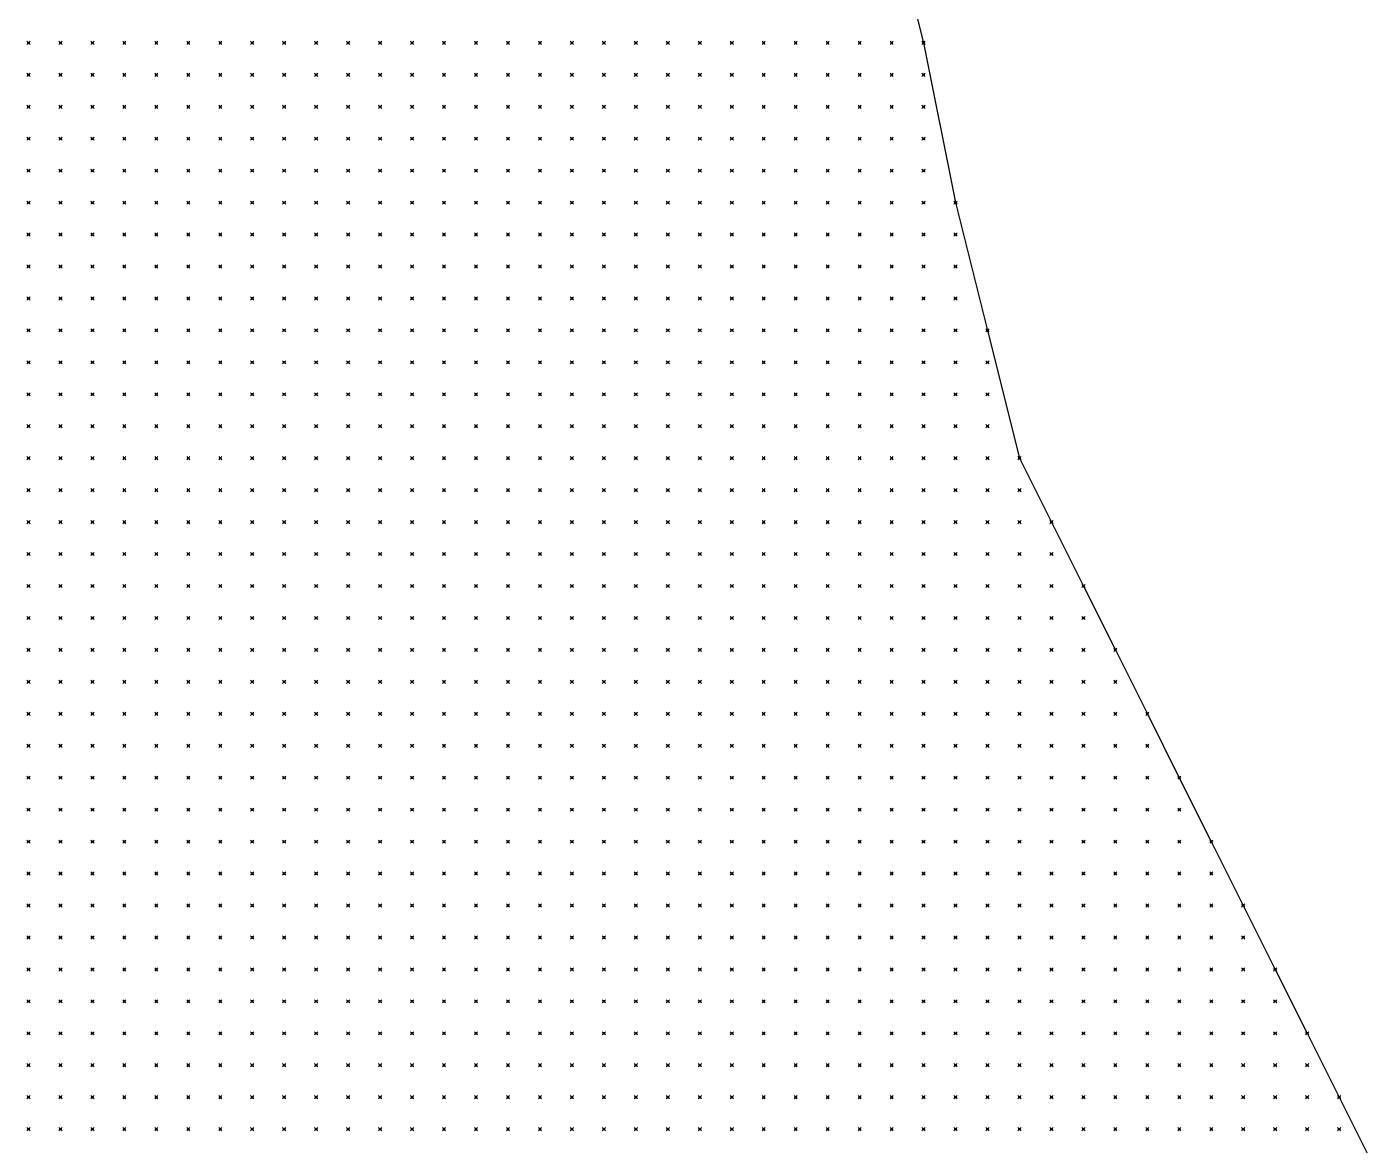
# Model space of a CAD drawing. Header units: metres. Extents: x 441556 to 446409, y 432338 to 461058.
# Drawn here: x 443196.2 to 443322.3, y 446982.5 to 447087.5 of the extents above; entities that cross this region are included whole.
import ezdxf

# ---------------------------------------------------------------- set-up
doc = ezdxf.new("R2010")
doc.units = ezdxf.units.M
doc.header["$MEASUREMENT"] = 0
doc.header["$PDMODE"] = 35
doc.header["$PDSIZE"] = 0.15
doc.layers.add('DTM-INT_YP', color=121, linetype='Continuous')
doc.layers.add('DTM-NOK-RevN_POINTS', color=91, linetype='Continuous')

msp = doc.modelspace()

# ---------------------------------------------------------------- linework, layer by layer
at = {"layer": 'DTM-INT_YP'}
msp.add_polyline3d([(443256.338, 447196.975, 348.081), (443259.338, 447181.978, 347.934), (443262.337, 447169.98, 347.726), (443265.336, 447154.984, 347.835), (443268.336, 447139.987, 347.661), (443271.335, 447127.989, 347.432), (443274.334, 447112.992, 347.406), (443277.334, 447097.996, 347.716), (443280.333, 447085.998, 347.618), (443283.333, 447071.001, 347.389), (443286.332, 447059.004, 347.803), (443289.331, 447047.007, 348.068), (443292.331, 447041.008, 347.734), (443295.33, 447035.009, 347.529), (443298.329, 447029.01, 347.676), (443301.329, 447023.012, 347.57), (443304.328, 447017.013, 347.7), (443307.327, 447011.014, 347.6), (443310.327, 447005.016, 347.61), (443313.326, 446999.017, 347.474), (443316.325, 446993.018, 347.798), (443319.325, 446987.019, 347.95), (443322.324, 446981.021, 348.164)], dxfattribs=at)
at = {"layer": 'DTM-NOK-RevN_POINTS'}
for p in [(443196.351, 447085.998, 349.72), (443199.35, 447085.998, 347.862), (443202.35, 447085.998, 346.206), (443205.349, 447085.998, 344.159), (443208.349, 447085.998, 343.608), (443211.348, 447085.998, 344.128), (443214.347, 447085.998, 343.761), (443217.347, 447085.998, 343.175), (443220.346, 447085.998, 343.582), (443223.345, 447085.998, 344.245), (443226.345, 447085.998, 344.149), (443229.344, 447085.998, 343.97), (443232.343, 447085.998, 343.75), (443235.343, 447085.998, 343.913), (443238.342, 447085.998, 344.608), (443241.341, 447085.998, 346.478), (443244.341, 447085.998, 347.722), (443247.34, 447085.998, 347.793), (443250.34, 447085.998, 347.808), (443253.339, 447085.998, 347.761), (443256.338, 447085.998, 347.847), (443259.338, 447085.998, 347.792), (443262.337, 447085.998, 347.876), (443265.336, 447085.998, 347.822), (443268.336, 447085.998, 347.927), (443271.335, 447085.998, 348.288), (443274.334, 447085.998, 348.181), (443277.334, 447085.998, 348.065), (443280.333, 447085.998, 347.618), (443196.351, 447082.999, 349.812), (443199.35, 447082.999, 348.354), (443202.35, 447082.999, 346.378), (443205.349, 447082.999, 344.811), (443208.349, 447082.999, 344.224), (443211.348, 447082.999, 344.129), (443214.347, 447082.999, 343.889), (443217.347, 447082.999, 343.576), (443220.346, 447082.999, 343.841), (443223.345, 447082.999, 344.054), (443226.345, 447082.999, 344.211), (443229.344, 447082.999, 344.152), (443232.343, 447082.999, 344.16), (443235.343, 447082.999, 344.176), (443238.342, 447082.999, 345.688), (443241.341, 447082.999, 347.356), (443244.341, 447082.999, 347.72), (443247.34, 447082.999, 347.888), (443250.34, 447082.999, 347.968), (443253.339, 447082.999, 347.887), (443256.338, 447082.999, 347.903), (443259.338, 447082.999, 347.964), (443262.337, 447082.999, 347.98), (443265.336, 447082.999, 347.862), (443268.336, 447082.999, 347.771), (443271.335, 447082.999, 348.268), (443274.334, 447082.999, 348.188), (443277.334, 447082.999, 348.133), (443280.333, 447082.999, 347.583), (443196.351, 447080, 350.919), (443199.35, 447080, 348.962), (443202.35, 447080, 347.086), (443205.349, 447080, 345.595), (443208.349, 447080, 344.211), (443211.348, 447080, 344.13), (443214.347, 447080, 344.242), (443217.347, 447080, 344), (443220.346, 447080, 343.888), (443223.345, 447080, 344.006), (443226.345, 447080, 344.22), (443229.344, 447080, 344.319), (443232.343, 447080, 344.19), (443235.343, 447080, 344.517), (443238.342, 447080, 346.017), (443241.341, 447080, 347.274), (443244.341, 447080, 347.706), (443247.34, 447080, 347.863), (443250.34, 447080, 347.98), (443253.339, 447080, 347.882), (443256.338, 447080, 348.001), (443259.338, 447080, 347.954), (443262.337, 447080, 348.045), (443265.336, 447080, 348.076), (443268.336, 447080, 348.226), (443271.335, 447080, 348.246), (443274.334, 447080, 348.213), (443277.334, 447080, 348.137), (443280.333, 447080, 347.814), (443196.351, 447077, 351.592), (443199.35, 447077, 349.883), (443202.35, 447077, 347.897), (443205.349, 447077, 346.358), (443208.349, 447077, 344.845), (443211.348, 447077, 344.205), (443214.347, 447077, 344.288), (443217.347, 447077, 344.201), (443220.346, 447077, 344.247), (443223.345, 447077, 344.279), (443226.345, 447077, 344.283), (443229.344, 447077, 344.324), (443232.343, 447077, 344.413), (443235.343, 447077, 345.28), (443238.342, 447077, 346.472), (443241.341, 447077, 347.268), (443244.341, 447077, 348.305), (443247.34, 447077, 348.061), (443250.34, 447077, 347.931), (443253.339, 447077, 347.977), (443256.338, 447077, 348.004), (443259.338, 447077, 348.013), (443262.337, 447077, 347.988), (443265.336, 447077, 348.298), (443268.336, 447077, 348.244), (443271.335, 447077, 348.113), (443274.334, 447077, 348.185), (443277.334, 447077, 348.168), (443280.333, 447077, 348.008), (443196.351, 447074.001, 352.037), (443199.35, 447074.001, 350.208), (443202.35, 447074.001, 348.382), (443205.349, 447074.001, 346.809), (443208.349, 447074.001, 345.466), (443211.348, 447074.001, 345.135), (443214.347, 447074.001, 344.901), (443217.347, 447074.001, 344.484), (443220.346, 447074.001, 344.185), (443223.345, 447074.001, 343.993), (443226.345, 447074.001, 344.034), (443229.344, 447074.001, 344.368), (443232.343, 447074.001, 345.183), (443235.343, 447074.001, 345.954), (443238.342, 447074.001, 346.663), (443241.341, 447074.001, 347.217), (443244.341, 447074.001, 347.918), (443247.34, 447074.001, 348.351), (443250.34, 447074.001, 348.32), (443253.339, 447074.001, 348.242), (443256.338, 447074.001, 348.079), (443259.338, 447074.001, 348.048), (443262.337, 447074.001, 348.102), (443265.336, 447074.001, 348.116), (443268.336, 447074.001, 348.114), (443271.335, 447074.001, 347.871), (443274.334, 447074.001, 348.254), (443277.334, 447074.001, 348.196), (443280.333, 447074.001, 348.104), (443196.351, 447071.001, 352.581), (443199.35, 447071.001, 350.663), (443202.35, 447071.001, 348.546), (443205.349, 447071.001, 346.939), (443208.349, 447071.001, 346.071), (443211.348, 447071.001, 345.774), (443214.347, 447071.001, 345.412), (443217.347, 447071.001, 344.959), (443220.346, 447071.001, 344.398), (443223.345, 447071.001, 344.292), (443226.345, 447071.001, 344.376), (443229.344, 447071.001, 345.157), (443232.343, 447071.001, 345.866), (443235.343, 447071.001, 346.314), (443238.342, 447071.001, 346.812), (443241.341, 447071.001, 346.988), (443244.341, 447071.001, 347.335), (443247.34, 447071.001, 348.169), (443250.34, 447071.001, 347.987), (443253.339, 447071.001, 348.107), (443256.338, 447071.001, 348.187), (443259.338, 447071.001, 347.996), (443262.337, 447071.001, 348.137), (443265.336, 447071.001, 348.048), (443268.336, 447071.001, 348.144), (443271.335, 447071.001, 347.84), (443274.334, 447071.001, 348.189), (443277.334, 447071.001, 348.246), (443280.333, 447071.001, 348.094), (443283.333, 447071.001, 347.389), (443196.351, 447068.002, 353.171), (443199.35, 447068.002, 351.086), (443202.35, 447068.002, 348.918), (443205.349, 447068.002, 347.29), (443208.349, 447068.002, 346.573), (443211.348, 447068.002, 346.178), (443214.347, 447068.002, 345.696), (443217.347, 447068.002, 345.368), (443220.346, 447068.002, 345.087), (443223.345, 447068.002, 344.802), (443226.345, 447068.002, 344.713), (443229.344, 447068.002, 345.463), (443232.343, 447068.002, 346.22), (443235.343, 447068.002, 346.27), (443238.342, 447068.002, 346.54), (443241.341, 447068.002, 346.861), (443244.341, 447068.002, 347.012), (443247.34, 447068.002, 347.617), (443250.34, 447068.002, 347.741), (443253.339, 447068.002, 347.876), (443256.338, 447068.002, 348.052), (443259.338, 447068.002, 348.062), (443262.337, 447068.002, 348.06), (443265.336, 447068.002, 348.065), (443268.336, 447068.002, 348.228), (443271.335, 447068.002, 348.163), (443274.334, 447068.002, 348.099), (443277.334, 447068.002, 348.21), (443280.333, 447068.002, 348.094), (443283.333, 447068.002, 347.918), (443196.351, 447065.003, 353.356), (443199.35, 447065.003, 351.325), (443202.35, 447065.003, 349.327), (443205.349, 447065.003, 347.599), (443208.349, 447065.003, 347.094), (443211.348, 447065.003, 346.645), (443214.347, 447065.003, 346.106), (443217.347, 447065.003, 345.741), (443220.346, 447065.003, 345.563), (443223.345, 447065.003, 345.283), (443226.345, 447065.003, 345.318), (443229.344, 447065.003, 345.471), (443232.343, 447065.003, 345.999), (443235.343, 447065.003, 346.084), (443238.342, 447065.003, 346.53), (443241.341, 447065.003, 346.806), (443244.341, 447065.003, 347.061), (443247.34, 447065.003, 347.443), (443250.34, 447065.003, 347.719), (443253.339, 447065.003, 347.845), (443256.338, 447065.003, 348.043), (443259.338, 447065.003, 348.081), (443262.337, 447065.003, 347.993), (443265.336, 447065.003, 348.126), (443268.336, 447065.003, 348.184), (443271.335, 447065.003, 348.199), (443274.334, 447065.003, 347.945), (443277.334, 447065.003, 348.181), (443280.333, 447065.003, 348.212), (443283.333, 447065.003, 348.017), (443196.351, 447062.003, 354.084), (443199.35, 447062.003, 351.892), (443202.35, 447062.003, 349.728), (443205.349, 447062.003, 348.377), (443208.349, 447062.003, 347.679), (443211.348, 447062.003, 346.834), (443214.347, 447062.003, 346.413), (443217.347, 447062.003, 346.038), (443220.346, 447062.003, 345.718), (443223.345, 447062.003, 345.369), (443226.345, 447062.003, 345.962), (443229.344, 447062.003, 346.182), (443232.343, 447062.003, 345.991), (443235.343, 447062.003, 346.319), (443238.342, 447062.003, 346.301), (443241.341, 447062.003, 346.519), (443244.341, 447062.003, 346.732), (443247.34, 447062.003, 347.134), (443250.34, 447062.003, 347.869), (443253.339, 447062.003, 347.787), (443256.338, 447062.003, 347.852), (443259.338, 447062.003, 347.954), (443262.337, 447062.003, 348.056), (443265.336, 447062.003, 348.349), (443268.336, 447062.003, 348.244), (443271.335, 447062.003, 348.201), (443274.334, 447062.003, 347.854), (443277.334, 447062.003, 348.247), (443280.333, 447062.003, 348.259), (443283.333, 447062.003, 348.138), (443196.351, 447059.004, 354.652), (443199.35, 447059.004, 352.513), (443202.35, 447059.004, 350.023), (443205.349, 447059.004, 349.291), (443208.349, 447059.004, 348.588), (443211.348, 447059.004, 347.537), (443214.347, 447059.004, 346.945), (443217.347, 447059.004, 346.434), (443220.346, 447059.004, 345.986), (443223.345, 447059.004, 346.001), (443226.345, 447059.004, 346.412), (443229.344, 447059.004, 346.287), (443232.343, 447059.004, 346.216), (443235.343, 447059.004, 346.361), (443238.342, 447059.004, 346.207), (443241.341, 447059.004, 346.36), (443244.341, 447059.004, 346.502), (443247.34, 447059.004, 346.908), (443250.34, 447059.004, 347.513), (443253.339, 447059.004, 347.651), (443256.338, 447059.004, 347.725), (443259.338, 447059.004, 347.924), (443262.337, 447059.004, 348.177), (443265.336, 447059.004, 348.357), (443268.336, 447059.004, 348.431), (443271.335, 447059.004, 348.236), (443274.334, 447059.004, 347.996), (443277.334, 447059.004, 348.1), (443280.333, 447059.004, 348.225), (443283.333, 447059.004, 348.215), (443286.332, 447059.004, 347.803), (443196.351, 447056.005, 355.209), (443199.35, 447056.005, 352.628), (443202.35, 447056.005, 351.12), (443205.349, 447056.005, 350.663), (443208.349, 447056.005, 349.794), (443211.348, 447056.005, 348.581), (443214.347, 447056.005, 347.84), (443217.347, 447056.005, 347.105), (443220.346, 447056.005, 346.622), (443223.345, 447056.005, 346.382), (443226.345, 447056.005, 346.452), (443229.344, 447056.005, 346.356), (443232.343, 447056.005, 346.412), (443235.343, 447056.005, 346.485), (443238.342, 447056.005, 346.303), (443241.341, 447056.005, 346.24), (443244.341, 447056.005, 346.349), (443247.34, 447056.005, 346.913), (443250.34, 447056.005, 347.512), (443253.339, 447056.005, 347.603), (443256.338, 447056.005, 347.731), (443259.338, 447056.005, 347.862), (443262.337, 447056.005, 347.985), (443265.336, 447056.005, 348.167), (443268.336, 447056.005, 348.204), (443271.335, 447056.005, 348.095), (443274.334, 447056.005, 348.107), (443277.334, 447056.005, 347.926), (443280.333, 447056.005, 348.296), (443283.333, 447056.005, 348.235), (443286.332, 447056.005, 347.988), (443196.351, 447053.005, 355.712), (443199.35, 447053.005, 353.277), (443202.35, 447053.005, 353.189), (443205.349, 447053.005, 352.263), (443208.349, 447053.005, 350.78), (443211.348, 447053.005, 349.741), (443214.347, 447053.005, 348.982), (443217.347, 447053.005, 347.972), (443220.346, 447053.005, 347.147), (443223.345, 447053.005, 346.617), (443226.345, 447053.005, 346.56), (443229.344, 447053.005, 346.439), (443232.343, 447053.005, 346.489), (443235.343, 447053.005, 346.608), (443238.342, 447053.005, 346.494), (443241.341, 447053.005, 346.43), (443244.341, 447053.005, 346.512), (443247.34, 447053.005, 346.874), (443250.34, 447053.005, 347.358), (443253.339, 447053.005, 348.077), (443256.338, 447053.005, 348.087), (443259.338, 447053.005, 347.874), (443262.337, 447053.005, 348.061), (443265.336, 447053.005, 348.139), (443268.336, 447053.005, 348.135), (443271.335, 447053.005, 348.185), (443274.334, 447053.005, 348.202), (443277.334, 447053.005, 347.596), (443280.333, 447053.005, 348.261), (443283.333, 447053.005, 348.28), (443286.332, 447053.005, 348.137), (443196.351, 447050.006, 355.888), (443199.35, 447050.006, 354.399), (443202.35, 447050.006, 354.227), (443205.349, 447050.006, 353.162), (443208.349, 447050.006, 352.073), (443211.348, 447050.006, 351.037), (443214.347, 447050.006, 350.112), (443217.347, 447050.006, 349.136), (443220.346, 447050.006, 347.948), (443223.345, 447050.006, 347.205), (443226.345, 447050.006, 346.677), (443229.344, 447050.006, 346.662), (443232.343, 447050.006, 346.589), (443235.343, 447050.006, 346.685), (443238.342, 447050.006, 346.887), (443241.341, 447050.006, 346.767), (443244.341, 447050.006, 346.832), (443247.34, 447050.006, 347.088), (443250.34, 447050.006, 347.409), (443253.339, 447050.006, 348.095), (443256.338, 447050.006, 348.008), (443259.338, 447050.006, 347.974), (443262.337, 447050.006, 348.009), (443265.336, 447050.006, 348.128), (443268.336, 447050.006, 348.356), (443271.335, 447050.006, 348.361), (443274.334, 447050.006, 348.237), (443277.334, 447050.006, 348.103), (443280.333, 447050.006, 348.201), (443283.333, 447050.006, 348.214), (443286.332, 447050.006, 348.147), (443196.351, 447047.007, 356.834), (443199.35, 447047.007, 356.245), (443202.35, 447047.007, 355.892), (443205.349, 447047.007, 354.935), (443208.349, 447047.007, 353.896), (443211.348, 447047.007, 352.84), (443214.347, 447047.007, 351.701), (443217.347, 447047.007, 350.412), (443220.346, 447047.007, 349.056), (443223.345, 447047.007, 347.786), (443226.345, 447047.007, 347.237), (443229.344, 447047.007, 347.064), (443232.343, 447047.007, 346.966), (443235.343, 447047.007, 346.768), (443238.342, 447047.007, 346.776), (443241.341, 447047.007, 346.773), (443244.341, 447047.007, 346.987), (443247.34, 447047.007, 347.263), (443250.34, 447047.007, 347.47), (443253.339, 447047.007, 347.699), (443256.338, 447047.007, 347.859), (443259.338, 447047.007, 347.884), (443262.337, 447047.007, 348.04), (443265.336, 447047.007, 348.249), (443268.336, 447047.007, 348.395), (443271.335, 447047.007, 348.486), (443274.334, 447047.007, 348.242), (443277.334, 447047.007, 348.174), (443280.333, 447047.007, 348.081), (443283.333, 447047.007, 348.253), (443286.332, 447047.007, 348.203), (443289.331, 447047.007, 348.068), (443196.351, 447044.007, 358.06), (443199.35, 447044.007, 357.784), (443202.35, 447044.007, 357.492), (443205.349, 447044.007, 356.753), (443208.349, 447044.007, 355.59), (443211.348, 447044.007, 354.605), (443214.347, 447044.007, 352.986), (443217.347, 447044.007, 351.547), (443220.346, 447044.007, 349.908), (443223.345, 447044.007, 348.441), (443226.345, 447044.007, 347.737), (443229.344, 447044.007, 347.385), (443232.343, 447044.007, 347.173), (443235.343, 447044.007, 347), (443238.342, 447044.007, 346.937), (443241.341, 447044.007, 346.712), (443244.341, 447044.007, 346.728), (443247.34, 447044.007, 346.811), (443250.34, 447044.007, 347.323), (443253.339, 447044.007, 347.436), (443256.338, 447044.007, 347.839), (443259.338, 447044.007, 347.913), (443262.337, 447044.007, 348.085), (443265.336, 447044.007, 348.124), (443268.336, 447044.007, 348.373), (443271.335, 447044.007, 348.597), (443274.334, 447044.007, 348.392), (443277.334, 447044.007, 348.219), (443280.333, 447044.007, 347.958), (443283.333, 447044.007, 348.335), (443286.332, 447044.007, 348.257), (443289.331, 447044.007, 348.118), (443196.351, 447041.008, 359.327), (443199.35, 447041.008, 358.891), (443202.35, 447041.008, 358.407), (443205.349, 447041.008, 357.815), (443208.349, 447041.008, 357.001), (443211.348, 447041.008, 355.752), (443214.347, 447041.008, 354.398), (443217.347, 447041.008, 352.92), (443220.346, 447041.008, 351.066), (443223.345, 447041.008, 349.161), (443226.345, 447041.008, 348.419), (443229.344, 447041.008, 348.303), (443232.343, 447041.008, 348.575), (443235.343, 447041.008, 348.323), (443238.342, 447041.008, 348.247), (443241.341, 447041.008, 347.748), (443244.341, 447041.008, 347.267), (443247.34, 447041.008, 346.922), (443250.34, 447041.008, 346.951), (443253.339, 447041.008, 347.136), (443256.338, 447041.008, 347.503), (443259.338, 447041.008, 347.851), (443262.337, 447041.008, 348.059), (443265.336, 447041.008, 348.219), (443268.336, 447041.008, 348.408), (443271.335, 447041.008, 348.554), (443274.334, 447041.008, 348.46), (443277.334, 447041.008, 348.332), (443280.333, 447041.008, 347.839), (443283.333, 447041.008, 348.15), (443286.332, 447041.008, 348.222), (443289.331, 447041.008, 348.157), (443292.331, 447041.008, 347.734), (443196.351, 447038.008, 359.951), (443199.35, 447038.008, 359.632), (443202.35, 447038.008, 358.926), (443205.349, 447038.008, 358.217), (443208.349, 447038.008, 357.152), (443211.348, 447038.008, 356.232), (443214.347, 447038.008, 354.942), (443217.347, 447038.008, 353.638), (443220.346, 447038.008, 352.007), (443223.345, 447038.008, 350.074), (443226.345, 447038.008, 349.211), (443229.344, 447038.008, 349.95), (443232.343, 447038.008, 350.677), (443235.343, 447038.008, 350.435), (443238.342, 447038.008, 350.161), (443241.341, 447038.008, 349.43), (443244.341, 447038.008, 349.151), (443247.34, 447038.008, 348.261), (443250.34, 447038.008, 347.948), (443253.339, 447038.008, 347.38), (443256.338, 447038.008, 347.22), (443259.338, 447038.008, 347.603), (443262.337, 447038.008, 347.935), (443265.336, 447038.008, 348.076), (443268.336, 447038.008, 348.265), (443271.335, 447038.008, 348.351), (443274.334, 447038.008, 348.48), (443277.334, 447038.008, 348.377), (443280.333, 447038.008, 348.299), (443283.333, 447038.008, 347.873), (443286.332, 447038.008, 348.265), (443289.331, 447038.008, 348.177), (443292.331, 447038.008, 348.023), (443196.351, 447035.009, 361.122), (443199.35, 447035.009, 360.56), (443202.35, 447035.009, 359.71), (443205.349, 447035.009, 359.016), (443208.349, 447035.009, 357.719), (443211.348, 447035.009, 356.063), (443214.347, 447035.009, 354.523), (443217.347, 447035.009, 353.423), (443220.346, 447035.009, 352.317), (443223.345, 447035.009, 350.978), (443226.345, 447035.009, 350.493), (443229.344, 447035.009, 351.119), (443232.343, 447035.009, 352.113), (443235.343, 447035.009, 352.262), (443238.342, 447035.009, 351.836), (443241.341, 447035.009, 351.368), (443244.341, 447035.009, 350.744), (443247.34, 447035.009, 350.011), (443250.34, 447035.009, 349.515), (443253.339, 447035.009, 349.068), (443256.338, 447035.009, 348.464), (443259.338, 447035.009, 347.716), (443262.337, 447035.009, 347.876), (443265.336, 447035.009, 348.02), (443268.336, 447035.009, 347.961), (443271.335, 447035.009, 348.277), (443274.334, 447035.009, 348.288), (443277.334, 447035.009, 348.317), (443280.333, 447035.009, 348.341), (443283.333, 447035.009, 348.082), (443286.332, 447035.009, 348.22), (443289.331, 447035.009, 348.225), (443292.331, 447035.009, 348.184), (443295.33, 447035.009, 347.529), (443196.351, 447032.01, 362.508), (443199.35, 447032.01, 361.661), (443202.35, 447032.01, 360.458), (443205.349, 447032.01, 359.199), (443208.349, 447032.01, 358.353), (443211.348, 447032.01, 356.941), (443214.347, 447032.01, 355.342), (443217.347, 447032.01, 353.568), (443220.346, 447032.01, 352.562), (443223.345, 447032.01, 351.823), (443226.345, 447032.01, 351.619), (443229.344, 447032.01, 351.771), (443232.343, 447032.01, 352.549), (443235.343, 447032.01, 353.25), (443238.342, 447032.01, 353.296), (443241.341, 447032.01, 353.142), (443244.341, 447032.01, 352.457), (443247.34, 447032.01, 351.522), (443250.34, 447032.01, 351.069), (443253.339, 447032.01, 350.705), (443256.338, 447032.01, 349.907), (443259.338, 447032.01, 348.406), (443262.337, 447032.01, 347.73), (443265.336, 447032.01, 347.792), (443268.336, 447032.01, 347.959), (443271.335, 447032.01, 348.057), (443274.334, 447032.01, 348.128), (443277.334, 447032.01, 348.171), (443280.333, 447032.01, 348.32), (443283.333, 447032.01, 348.251), (443286.332, 447032.01, 348.089), (443289.331, 447032.01, 348.21), (443292.331, 447032.01, 348.214), (443295.33, 447032.01, 347.95), (443196.351, 447029.01, 363.44), (443199.35, 447029.01, 362.398), (443202.35, 447029.01, 361.214), (443205.349, 447029.01, 359.665), (443208.349, 447029.01, 358.621), (443211.348, 447029.01, 357.306), (443214.347, 447029.01, 355.8), (443217.347, 447029.01, 354.3), (443220.346, 447029.01, 353.109), (443223.345, 447029.01, 352.333), (443226.345, 447029.01, 352.635), (443229.344, 447029.01, 352.978), (443232.343, 447029.01, 352.838), (443235.343, 447029.01, 353.658), (443238.342, 447029.01, 353.877), (443241.341, 447029.01, 354.003), (443244.341, 447029.01, 353.693), (443247.34, 447029.01, 353.001), (443250.34, 447029.01, 352.511), (443253.339, 447029.01, 351.759), (443256.338, 447029.01, 350.525), (443259.338, 447029.01, 348.938), (443262.337, 447029.01, 348.034), (443265.336, 447029.01, 347.888), (443268.336, 447029.01, 347.988), (443271.335, 447029.01, 348.153), (443274.334, 447029.01, 348.142), (443277.334, 447029.01, 348.055), (443280.333, 447029.01, 348.154), (443283.333, 447029.01, 348.223), (443286.332, 447029.01, 348.191), (443289.331, 447029.01, 348.298), (443292.331, 447029.01, 348.199), (443295.33, 447029.01, 348.136), (443298.329, 447029.01, 347.676), (443196.351, 447026.011, 364.159), (443199.35, 447026.011, 363.003), (443202.35, 447026.011, 361.742), (443205.349, 447026.011, 359.954), (443208.349, 447026.011, 358.699), (443211.348, 447026.011, 357.55), (443214.347, 447026.011, 355.835), (443217.347, 447026.011, 354.444), (443220.346, 447026.011, 353.528), (443223.345, 447026.011, 353.096), (443226.345, 447026.011, 353.586), (443229.344, 447026.011, 353.642), (443232.343, 447026.011, 353.521), (443235.343, 447026.011, 353.667), (443238.342, 447026.011, 353.864), (443241.341, 447026.011, 354.296), (443244.341, 447026.011, 354.322), (443247.34, 447026.011, 354.017), (443250.34, 447026.011, 353.629), (443253.339, 447026.011, 352.452), (443256.338, 447026.011, 350.879), (443259.338, 447026.011, 349.421), (443262.337, 447026.011, 348.462), (443265.336, 447026.011, 348.219), (443268.336, 447026.011, 348.322), (443271.335, 447026.011, 348.447), (443274.334, 447026.011, 348.203), (443277.334, 447026.011, 347.939), (443280.333, 447026.011, 347.866), (443283.333, 447026.011, 348.16), (443286.332, 447026.011, 348.123), (443289.331, 447026.011, 348.152), (443292.331, 447026.011, 348.252), (443295.33, 447026.011, 348.23), (443298.329, 447026.011, 347.792), (443196.351, 447023.012, 364.711), (443199.35, 447023.012, 363.225), (443202.35, 447023.012, 361.767), (443205.349, 447023.012, 360.045), (443208.349, 447023.012, 358.639), (443211.348, 447023.012, 357.442), (443214.347, 447023.012, 355.894), (443217.347, 447023.012, 354.648), (443220.346, 447023.012, 353.951), (443223.345, 447023.012, 353.774), (443226.345, 447023.012, 354.127), (443229.344, 447023.012, 354.09), (443232.343, 447023.012, 354.477), (443235.343, 447023.012, 354.471), (443238.342, 447023.012, 354.401), (443241.341, 447023.012, 354.203), (443244.341, 447023.012, 354.445), (443247.34, 447023.012, 354.581), (443250.34, 447023.012, 354.246), (443253.339, 447023.012, 353.043), (443256.338, 447023.012, 351.771), (443259.338, 447023.012, 350.472), (443262.337, 447023.012, 349.628), (443265.336, 447023.012, 349.299), (443268.336, 447023.012, 349.228), (443271.335, 447023.012, 348.65), (443274.334, 447023.012, 348.066), (443277.334, 447023.012, 347.906), (443280.333, 447023.012, 347.77), (443283.333, 447023.012, 347.942), (443286.332, 447023.012, 348.229), (443289.331, 447023.012, 347.929), (443292.331, 447023.012, 348.272), (443295.33, 447023.012, 348.142), (443298.329, 447023.012, 348.094), (443301.329, 447023.012, 347.57), (443196.351, 447020.012, 364.709), (443199.35, 447020.012, 363.156), (443202.35, 447020.012, 361.566), (443205.349, 447020.012, 359.881), (443208.349, 447020.012, 358.388), (443211.348, 447020.012, 357.311), (443214.347, 447020.012, 355.922), (443217.347, 447020.012, 354.85), (443220.346, 447020.012, 354.377), (443223.345, 447020.012, 354.722), (443226.345, 447020.012, 354.912), (443229.344, 447020.012, 355.163), (443232.343, 447020.012, 355.263), (443235.343, 447020.012, 355.248), (443238.342, 447020.012, 355.184), (443241.341, 447020.012, 354.95), (443244.341, 447020.012, 354.737), (443247.34, 447020.012, 354.673), (443250.34, 447020.012, 354.65), (443253.339, 447020.012, 353.979), (443256.338, 447020.012, 352.978), (443259.338, 447020.012, 351.992), (443262.337, 447020.012, 351.24), (443265.336, 447020.012, 350.498), (443268.336, 447020.012, 350.203), (443271.335, 447020.012, 349.045), (443274.334, 447020.012, 348.251), (443277.334, 447020.012, 347.852), (443280.333, 447020.012, 347.913), (443283.333, 447020.012, 348.019), (443286.332, 447020.012, 348.181), (443289.331, 447020.012, 348.077), (443292.331, 447020.012, 348.195), (443295.33, 447020.012, 348.291), (443298.329, 447020.012, 348.182), (443301.329, 447020.012, 347.833), (443196.351, 447017.013, 364.383), (443199.35, 447017.013, 362.752), (443202.35, 447017.013, 361.306), (443205.349, 447017.013, 359.556), (443208.349, 447017.013, 358.223), (443211.348, 447017.013, 357.198), (443214.347, 447017.013, 356.313), (443217.347, 447017.013, 355.668), (443220.346, 447017.013, 355.61), (443223.345, 447017.013, 356.246), (443226.345, 447017.013, 356.225), (443229.344, 447017.013, 356.021), (443232.343, 447017.013, 355.94), (443235.343, 447017.013, 355.795), (443238.342, 447017.013, 355.872), (443241.341, 447017.013, 355.7), (443244.341, 447017.013, 355.478), (443247.34, 447017.013, 355.069), (443250.34, 447017.013, 354.881), (443253.339, 447017.013, 354.952), (443256.338, 447017.013, 354.358), (443259.338, 447017.013, 353.508), (443262.337, 447017.013, 352.213), (443265.336, 447017.013, 351.522), (443268.336, 447017.013, 351.116), (443271.335, 447017.013, 350.101), (443274.334, 447017.013, 349.153), (443277.334, 447017.013, 348.448), (443280.333, 447017.013, 347.993), (443283.333, 447017.013, 348.027), (443286.332, 447017.013, 348.149), (443289.331, 447017.013, 348.163), (443292.331, 447017.013, 348.004), (443295.33, 447017.013, 348.347), (443298.329, 447017.013, 348.219), (443301.329, 447017.013, 348.17), (443304.328, 447017.013, 347.7), (443196.351, 447014.014, 364.047), (443199.35, 447014.014, 362.417), (443202.35, 447014.014, 361.024), (443205.349, 447014.014, 359.463), (443208.349, 447014.014, 358.303), (443211.348, 447014.014, 357.514), (443214.347, 447014.014, 356.962), (443217.347, 447014.014, 356.332), (443220.346, 447014.014, 356.571), (443223.345, 447014.014, 357.249), (443226.345, 447014.014, 357.015), (443229.344, 447014.014, 356.752), (443232.343, 447014.014, 356.402), (443235.343, 447014.014, 356.334), (443238.342, 447014.014, 356.403), (443241.341, 447014.014, 356.289), (443244.341, 447014.014, 356.013), (443247.34, 447014.014, 355.771), (443250.34, 447014.014, 355.363), (443253.339, 447014.014, 355.156), (443256.338, 447014.014, 355.268), (443259.338, 447014.014, 354.311), (443262.337, 447014.014, 353.091), (443265.336, 447014.014, 352.978), (443268.336, 447014.014, 352.349), (443271.335, 447014.014, 351.442), (443274.334, 447014.014, 350.533), (443277.334, 447014.014, 349.507), (443280.333, 447014.014, 348.835), (443283.333, 447014.014, 348.564), (443286.332, 447014.014, 348.318), (443289.331, 447014.014, 348.293), (443292.331, 447014.014, 347.512), (443295.33, 447014.014, 348.218), (443298.329, 447014.014, 348.362), (443301.329, 447014.014, 348.229), (443304.328, 447014.014, 347.874), (443196.351, 447011.014, 363.588), (443199.35, 447011.014, 362.051), (443202.35, 447011.014, 360.694), (443205.349, 447011.014, 359.467), (443208.349, 447011.014, 358.633), (443211.348, 447011.014, 358.199), (443214.347, 447011.014, 357.884), (443217.347, 447011.014, 357.582), (443220.346, 447011.014, 357.359), (443223.345, 447011.014, 357.165), (443226.345, 447011.014, 357.271), (443229.344, 447011.014, 357.314), (443232.343, 447011.014, 357.011), (443235.343, 447011.014, 356.893), (443238.342, 447011.014, 356.848), (443241.341, 447011.014, 356.805), (443244.341, 447011.014, 356.624), (443247.34, 447011.014, 356.364), (443250.34, 447011.014, 356.231), (443253.339, 447011.014, 355.688), (443256.338, 447011.014, 355.241), (443259.338, 447011.014, 354.655), (443262.337, 447011.014, 354.743), (443265.336, 447011.014, 354.341), (443268.336, 447011.014, 353.64), (443271.335, 447011.014, 353.086), (443274.334, 447011.014, 352.121), (443277.334, 447011.014, 351.42), (443280.333, 447011.014, 350.648), (443283.333, 447011.014, 349.915), (443286.332, 447011.014, 349.128), (443289.331, 447011.014, 348.494), (443292.331, 447011.014, 348.286), (443295.33, 447011.014, 347.923), (443298.329, 447011.014, 348.344), (443301.329, 447011.014, 348.155), (443304.328, 447011.014, 348.089), (443307.327, 447011.014, 347.6), (443196.351, 447008.015, 363.336), (443199.35, 447008.015, 362.117), (443202.35, 447008.015, 360.772), (443205.349, 447008.015, 359.816), (443208.349, 447008.015, 359.308), (443211.348, 447008.015, 358.991), (443214.347, 447008.015, 359.018), (443217.347, 447008.015, 358.986), (443220.346, 447008.015, 358.925), (443223.345, 447008.015, 358.513), (443226.345, 447008.015, 357.918), (443229.344, 447008.015, 357.469), (443232.343, 447008.015, 357.23), (443235.343, 447008.015, 357.368), (443238.342, 447008.015, 357.507), (443241.341, 447008.015, 357.194), (443244.341, 447008.015, 357.088), (443247.34, 447008.015, 356.95), (443250.34, 447008.015, 356.705), (443253.339, 447008.015, 356.274), (443256.338, 447008.015, 355.42), (443259.338, 447008.015, 355.124), (443262.337, 447008.015, 355.342), (443265.336, 447008.015, 355.244), (443268.336, 447008.015, 354.599), (443271.335, 447008.015, 354.218), (443274.334, 447008.015, 353.599), (443277.334, 447008.015, 352.978), (443280.333, 447008.015, 352.277), (443283.333, 447008.015, 351.478), (443286.332, 447008.015, 350.568), (443289.331, 447008.015, 349.233), (443292.331, 447008.015, 348.445), (443295.33, 447008.015, 348.151), (443298.329, 447008.015, 348.156), (443301.329, 447008.015, 348.26), (443304.328, 447008.015, 348.095), (443307.327, 447008.015, 347.754), (443196.351, 447005.016, 363.438), (443199.35, 447005.016, 362.195), (443202.35, 447005.016, 361.079), (443205.349, 447005.016, 360.481), (443208.349, 447005.016, 360.174), (443211.348, 447005.016, 360.088), (443214.347, 447005.016, 360.316), (443217.347, 447005.016, 360.246), (443220.346, 447005.016, 360.001), (443223.345, 447005.016, 359.476), (443226.345, 447005.016, 359.095), (443229.344, 447005.016, 358.719), (443232.343, 447005.016, 358.058), (443235.343, 447005.016, 357.521), (443238.342, 447005.016, 357.823), (443241.341, 447005.016, 358), (443244.341, 447005.016, 357.737), (443247.34, 447005.016, 357.459), (443250.34, 447005.016, 357.183), (443253.339, 447005.016, 356.634), (443256.338, 447005.016, 356.265), (443259.338, 447005.016, 355.739), (443262.337, 447005.016, 355.498), (443265.336, 447005.016, 355.76), (443268.336, 447005.016, 355.785), (443271.335, 447005.016, 355.595), (443274.334, 447005.016, 355.008), (443277.334, 447005.016, 354.44), (443280.333, 447005.016, 353.596), (443283.333, 447005.016, 352.746), (443286.332, 447005.016, 352.093), (443289.331, 447005.016, 350.215), (443292.331, 447005.016, 349.047), (443295.33, 447005.016, 348.36), (443298.329, 447005.016, 348.135), (443301.329, 447005.016, 348.259), (443304.328, 447005.016, 348.143), (443307.327, 447005.016, 348.081), (443310.327, 447005.016, 347.61), (443196.351, 447002.016, 363.694), (443199.35, 447002.016, 362.555), (443202.35, 447002.016, 361.884), (443205.349, 447002.016, 361.387), (443208.349, 447002.016, 361.291), (443211.348, 447002.016, 361.461), (443214.347, 447002.016, 361.461), (443217.347, 447002.016, 361.352), (443220.346, 447002.016, 360.835), (443223.345, 447002.016, 360.264), (443226.345, 447002.016, 359.814), (443229.344, 447002.016, 359.4), (443232.343, 447002.016, 359.01), (443235.343, 447002.016, 358.41), (443238.342, 447002.016, 358.124), (443241.341, 447002.016, 358.608), (443244.341, 447002.016, 358.472), (443247.34, 447002.016, 357.958), (443250.34, 447002.016, 357.64), (443253.339, 447002.016, 357.493), (443256.338, 447002.016, 357.084), (443259.338, 447002.016, 356.736), (443262.337, 447002.016, 356.345), (443265.336, 447002.016, 356.17), (443268.336, 447002.016, 355.935), (443271.335, 447002.016, 356.102), (443274.334, 447002.016, 356.038), (443277.334, 447002.016, 355.446), (443280.333, 447002.016, 354.75), (443283.333, 447002.016, 353.955), (443286.332, 447002.016, 353.025), (443289.331, 447002.016, 351.504), (443292.331, 447002.016, 350.219), (443295.33, 447002.016, 349.181), (443298.329, 447002.016, 348.341), (443301.329, 447002.016, 348.171), (443304.328, 447002.016, 348.24), (443307.327, 447002.016, 348.188), (443310.327, 447002.016, 347.836), (443196.351, 446999.017, 363.917), (443199.35, 446999.017, 363.297), (443202.35, 446999.017, 362.821), (443205.349, 446999.017, 362.452), (443208.349, 446999.017, 362.301), (443211.348, 446999.017, 362.633), (443214.347, 446999.017, 362.601), (443217.347, 446999.017, 362.252), (443220.346, 446999.017, 361.715), (443223.345, 446999.017, 361.139), (443226.345, 446999.017, 360.568), (443229.344, 446999.017, 360.026), (443232.343, 446999.017, 359.626), (443235.343, 446999.017, 359.189), (443238.342, 446999.017, 358.712), (443241.341, 446999.017, 359.26), (443244.341, 446999.017, 359.222), (443247.34, 446999.017, 358.453), (443250.34, 446999.017, 358.217), (443253.339, 446999.017, 358.272), (443256.338, 446999.017, 357.996), (443259.338, 446999.017, 357.674), (443262.337, 446999.017, 357.454), (443265.336, 446999.017, 357.382), (443268.336, 446999.017, 357.188), (443271.335, 446999.017, 356.413), (443274.334, 446999.017, 355.973), (443277.334, 446999.017, 356.052), (443280.333, 446999.017, 355.687), (443283.333, 446999.017, 355.118), (443286.332, 446999.017, 354.422), (443289.331, 446999.017, 353.13), (443292.331, 446999.017, 351.588), (443295.33, 446999.017, 350.079), (443298.329, 446999.017, 348.93), (443301.329, 446999.017, 347.903), (443304.328, 446999.017, 348.306), (443307.327, 446999.017, 348.289), (443310.327, 446999.017, 348.087), (443313.326, 446999.017, 347.474), (443196.351, 446996.017, 364.721), (443199.35, 446996.017, 364.234), (443202.35, 446996.017, 363.752), (443205.349, 446996.017, 363.43), (443208.349, 446996.017, 363.441), (443211.348, 446996.017, 363.583), (443214.347, 446996.017, 363.501), (443217.347, 446996.017, 363.102), (443220.346, 446996.017, 362.586), (443223.345, 446996.017, 361.934), (443226.345, 446996.017, 361.356), (443229.344, 446996.017, 360.697), (443232.343, 446996.017, 360.212), (443235.343, 446996.017, 359.73), (443238.342, 446996.017, 359.378), (443241.341, 446996.017, 359.773), (443244.341, 446996.017, 359.661), (443247.34, 446996.017, 359.226), (443250.34, 446996.017, 358.928), (443253.339, 446996.017, 358.895), (443256.338, 446996.017, 358.828), (443259.338, 446996.017, 358.494), (443262.337, 446996.017, 358.394), (443265.336, 446996.017, 358.271), (443268.336, 446996.017, 358.168), (443271.335, 446996.017, 357.783), (443274.334, 446996.017, 357.2), (443277.334, 446996.017, 356.492), (443280.333, 446996.017, 356.008), (443283.333, 446996.017, 355.699), (443286.332, 446996.017, 355.45), (443289.331, 446996.017, 354.399), (443292.331, 446996.017, 352.94), (443295.33, 446996.017, 351.023), (443298.329, 446996.017, 349.671), (443301.329, 446996.017, 348.615), (443304.328, 446996.017, 348.145), (443307.327, 446996.017, 348.263), (443310.327, 446996.017, 348.213), (443313.326, 446996.017, 347.977), (443196.351, 446993.018, 365.348), (443199.35, 446993.018, 364.896), (443202.35, 446993.018, 364.597), (443205.349, 446993.018, 364.391), (443208.349, 446993.018, 364.498), (443211.348, 446993.018, 364.568), (443214.347, 446993.018, 364.443), (443217.347, 446993.018, 363.936), (443220.346, 446993.018, 363.398), (443223.345, 446993.018, 362.855), (443226.345, 446993.018, 362.152), (443229.344, 446993.018, 361.492), (443232.343, 446993.018, 360.83), (443235.343, 446993.018, 360.325), (443238.342, 446993.018, 359.927), (443241.341, 446993.018, 360.302), (443244.341, 446993.018, 360.201), (443247.34, 446993.018, 359.858), (443250.34, 446993.018, 359.522), (443253.339, 446993.018, 359.333), (443256.338, 446993.018, 359.673), (443259.338, 446993.018, 359.383), (443262.337, 446993.018, 359.19), (443265.336, 446993.018, 359.063), (443268.336, 446993.018, 358.868), (443271.335, 446993.018, 358.619), (443274.334, 446993.018, 358.105), (443277.334, 446993.018, 357.473), (443280.333, 446993.018, 356.638), (443283.333, 446993.018, 356.06), (443286.332, 446993.018, 355.524), (443289.331, 446993.018, 355.257), (443292.331, 446993.018, 354.049), (443295.33, 446993.018, 352.251), (443298.329, 446993.018, 350.994), (443301.329, 446993.018, 349.484), (443304.328, 446993.018, 348.322), (443307.327, 446993.018, 348.388), (443310.327, 446993.018, 348.308), (443313.326, 446993.018, 348.123), (443316.325, 446993.018, 347.798), (443196.351, 446990.019, 366.077), (443199.35, 446990.019, 365.637), (443202.35, 446990.019, 365.424), (443205.349, 446990.019, 365.321), (443208.349, 446990.019, 365.366), (443211.348, 446990.019, 365.459), (443214.347, 446990.019, 365.29), (443217.347, 446990.019, 364.937), (443220.346, 446990.019, 364.246), (443223.345, 446990.019, 363.637), (443226.345, 446990.019, 362.938), (443229.344, 446990.019, 362.217), (443232.343, 446990.019, 361.465), (443235.343, 446990.019, 360.638), (443238.342, 446990.019, 360.503), (443241.341, 446990.019, 360.641), (443244.341, 446990.019, 360.548), (443247.34, 446990.019, 360.532), (443250.34, 446990.019, 360.333), (443253.339, 446990.019, 360.091), (443256.338, 446990.019, 360.049), (443259.338, 446990.019, 360.193), (443262.337, 446990.019, 360.002), (443265.336, 446990.019, 359.887), (443268.336, 446990.019, 359.629), (443271.335, 446990.019, 359.325), (443274.334, 446990.019, 358.818), (443277.334, 446990.019, 358.331), (443280.333, 446990.019, 357.675), (443283.333, 446990.019, 357.225), (443286.332, 446990.019, 356.355), (443289.331, 446990.019, 356.374), (443292.331, 446990.019, 355.703), (443295.33, 446990.019, 354.168), (443298.329, 446990.019, 352.427), (443301.329, 446990.019, 350.757), (443304.328, 446990.019, 349.103), (443307.327, 446990.019, 348.208), (443310.327, 446990.019, 348.39), (443313.326, 446990.019, 348.195), (443316.325, 446990.019, 348.093), (443196.351, 446987.019, 366.956), (443199.35, 446987.019, 366.472), (443202.35, 446987.019, 366.155), (443205.349, 446987.019, 366.204), (443208.349, 446987.019, 366.283), (443211.348, 446987.019, 366.221), (443214.347, 446987.019, 365.982), (443217.347, 446987.019, 365.648), (443220.346, 446987.019, 364.998), (443223.345, 446987.019, 364.247), (443226.345, 446987.019, 363.617), (443229.344, 446987.019, 362.852), (443232.343, 446987.019, 361.758), (443235.343, 446987.019, 361.261), (443238.342, 446987.019, 361.243), (443241.341, 446987.019, 361.13), (443244.341, 446987.019, 361.065), (443247.34, 446987.019, 361.14), (443250.34, 446987.019, 360.898), (443253.339, 446987.019, 360.788), (443256.338, 446987.019, 360.637), (443259.338, 446987.019, 360.834), (443262.337, 446987.019, 360.927), (443265.336, 446987.019, 360.582), (443268.336, 446987.019, 360.402), (443271.335, 446987.019, 360.017), (443274.334, 446987.019, 359.657), (443277.334, 446987.019, 359.215), (443280.333, 446987.019, 358.51), (443283.333, 446987.019, 358.059), (443286.332, 446987.019, 357.315), (443289.331, 446987.019, 357.219), (443292.331, 446987.019, 357.335), (443295.33, 446987.019, 355.895), (443298.329, 446987.019, 354.245), (443301.329, 446987.019, 352.222), (443304.328, 446987.019, 350.433), (443307.327, 446987.019, 349.052), (443310.327, 446987.019, 348.16), (443313.326, 446987.019, 348.237), (443316.325, 446987.019, 348.169), (443319.325, 446987.019, 347.95), (443196.351, 446984.02, 368.106), (443199.35, 446984.02, 367.591), (443202.35, 446984.02, 367.345), (443205.349, 446984.02, 367.265), (443208.349, 446984.02, 367.278), (443211.348, 446984.02, 367.133), (443214.347, 446984.02, 366.827), (443217.347, 446984.02, 366.348), (443220.346, 446984.02, 365.715), (443223.345, 446984.02, 365.036), (443226.345, 446984.02, 364.326), (443229.344, 446984.02, 363.288), (443232.343, 446984.02, 362.454), (443235.343, 446984.02, 362.217), (443238.342, 446984.02, 361.788), (443241.341, 446984.02, 361.74), (443244.341, 446984.02, 361.797), (443247.34, 446984.02, 361.725), (443250.34, 446984.02, 361.588), (443253.339, 446984.02, 361.448), (443256.338, 446984.02, 361.441), (443259.338, 446984.02, 361.284), (443262.337, 446984.02, 361.552), (443265.336, 446984.02, 361.435), (443268.336, 446984.02, 361.024), (443271.335, 446984.02, 360.677), (443274.334, 446984.02, 360.304), (443277.334, 446984.02, 359.969), (443280.333, 446984.02, 359.441), (443283.333, 446984.02, 359.071), (443286.332, 446984.02, 358.596), (443289.331, 446984.02, 358.103), (443292.331, 446984.02, 358.152), (443295.33, 446984.02, 357.572), (443298.329, 446984.02, 355.892), (443301.329, 446984.02, 353.681), (443304.328, 446984.02, 351.689), (443307.327, 446984.02, 350.144), (443310.327, 446984.02, 348.359), (443313.326, 446984.02, 348.242), (443316.325, 446984.02, 348.259), (443319.325, 446984.02, 348.161)]:
    msp.add_point(p, dxfattribs=at)

doc.saveas('drawing.dxf')
